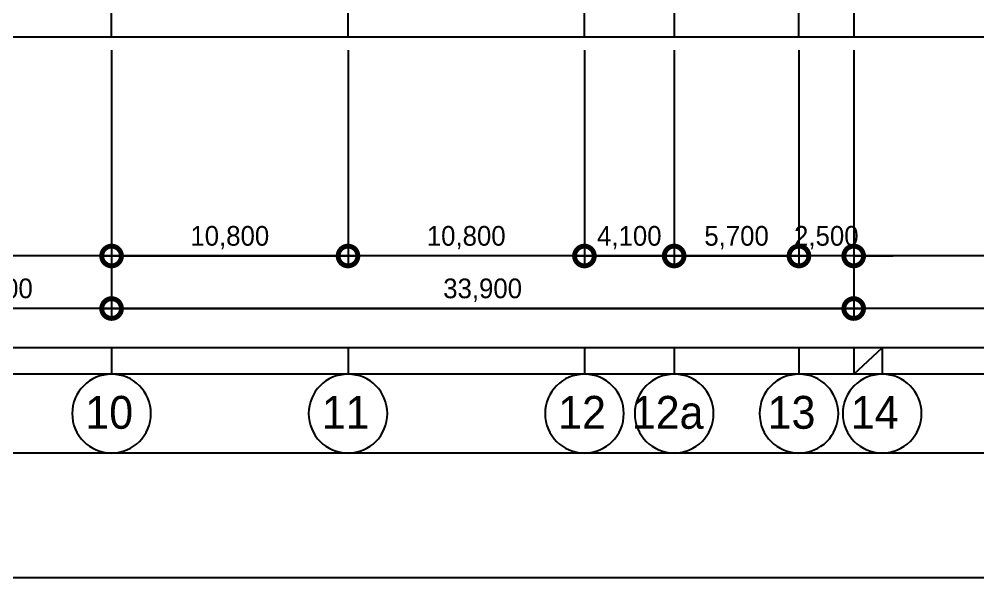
# Model space of a CAD drawing. Header units: millimetres. Extents: x -1318 to 252300, y 0 to 178200.
# Drawn here: x 141333 to 185125, y 0 to 25517 of the extents above; entities that cross this region are included whole.
import ezdxf

# ---------------------------------------------------------------- set-up
doc = ezdxf.new("R2010")
doc.units = ezdxf.units.MM
doc.header["$LTSCALE"] = 300
doc.header["$PDSIZE"] = -1
for name, color, linetype in [('A-CEN_axis', 12, 'Continuous'), ('A-DIM', 7, 'Continuous'), ('A-SYM-BUB', 3, 'Continuous')]:
    doc.layers.add(name, color=color, linetype=linetype)
doc.layers.add('NOPLOT', color=191, linetype='Continuous', plot=False)
doc.layers.add('기둥부호', color=171, linetype='Continuous', plot=False)
doc.styles.add('Gdim', font='Dotum.ttf')
doc.dimstyles.new('Gdim300', dxfattribs={"dimscale": 300, "dimtxt": 3, "dimasz": 6, "dimexe": 1.5, "dimexo": 2, "dimgap": 1, "dimtad": 1, "dimdec": 0, "dimzin": 0, "dimdsep": 46, "dimlunit": 6, "dimtxsty": 'Gdim', "dimblk": 'DOTSMALL', "dimblk1": 'DOTSMALL', "dimblk2": 'DOTSMALL', "dimcen": 1.5, "dimdle": 1.5, "dimclrd": 1, "dimclre": 1, "dimclrt": 256, "dimazin": 0, "dimtfac": 1, "dimtdec": 0, "dimtix": 1, "dimtmove": 2, "dimatfit": 3, "dimldrblk": 'DOTSMALL', "dimfxl": 0, "dimtolj": 1, "dimtzin": 0, "dimlwd": -1, "dimlwe": -1, "dimarcsym": 0})

# ---------------------------------------------------------------- blocks, each defined once
blk = doc.blocks.new('A$Cd589e0f6')
at = {"layer": 'NOPLOT'}
for points in [[(9900, -5700), (218700, -5700), (218700, -172500), (9900, -172500)], [(13500, -9300), (215100, -9300), (215100, -168900), (13500, -168900)], [(14700, -10500), (213900, -10500), (213900, -167700), (14700, -167700)], [(16500, -12300), (212100, -12300), (212100, -165900), (16500, -165900)], [(18900, -14700), (209700, -14700), (209700, -163500), (18900, -163500)], [(28900, -24700), (199700, -24700), (199700, -153500), (28900, -153500)]]:
    blk.add_lwpolyline(points, close=True, dxfattribs=at)
blk = doc.blocks.new('_DotSmall')
at = {"color": 0, "linetype": 'ByBlock', "const_width": 0.5}
blk.add_lwpolyline([(-0.0625, 0, 1), (0.0625, 0, 1)], format="xyb", close=True, dxfattribs=at)
blk = doc.blocks.new('*D301')
at = {"layer": 'A-DIM', "color": 1, "transparency": 16777216}
for p, q in [((106000, -124505), (106000, -134355)), ((116800, -124505), (116800, -134355)), ((117250, -133905), (105550, -133905))]:
    blk.add_line(p, q, dxfattribs=at)
at = {"layer": 'Defpoints', "color": 0, "transparency": 16777216}
for p in [(106000, -123905), (116800, -123905), (106000, -133905)]:
    blk.add_point(p, dxfattribs=at)
at = {"layer": 'A-DIM', "color": 1, "transparency": 16777216, "xscale": 1800, "yscale": 1800, "zscale": 1800, "rotation": 180}
blk.add_blockref('_DotSmall', (106000, -133905), dxfattribs=at)
at = {"layer": 'A-DIM', "color": 1, "transparency": 16777216, "xscale": 1800, "yscale": 1800, "zscale": 1800}
blk.add_blockref('_DotSmall', (116800, -133905), dxfattribs=at)
at = {"layer": 'A-DIM', "color": 3, "transparency": 16777216, "insert": (111400, -133068), "char_height": 900, "attachment_point": 5, "style": 'Gdim'}
blk.add_mtext('\\A1;10,800', dxfattribs=at)
blk = doc.blocks.new('*D316')
at = {"layer": 'A-DIM', "color": 1, "transparency": 16777216}
for p, q in [((95200, -124505), (95200, -134355)), ((106000, -124505), (106000, -134355)), ((94750, -133905), (106450, -133905))]:
    blk.add_line(p, q, dxfattribs=at)
at = {"layer": 'Defpoints', "color": 0, "transparency": 16777216}
for p in [(95200, -123905), (106000, -123905), (106000, -133905)]:
    blk.add_point(p, dxfattribs=at)
at = {"layer": 'A-DIM', "color": 1, "transparency": 16777216, "xscale": 1800, "yscale": 1800, "zscale": 1800, "rotation": 180}
blk.add_blockref('_DotSmall', (95200, -133905), dxfattribs=at)
at = {"layer": 'A-DIM', "color": 1, "transparency": 16777216, "xscale": 1800, "yscale": 1800, "zscale": 1800}
blk.add_blockref('_DotSmall', (106000, -133905), dxfattribs=at)
at = {"layer": 'A-DIM', "color": 3, "transparency": 16777216, "insert": (100600, -133068), "char_height": 900, "attachment_point": 5, "style": 'Gdim'}
blk.add_mtext('\\A1;10,800', dxfattribs=at)
blk = doc.blocks.new('*D317')
at = {"layer": 'A-DIM', "color": 1, "transparency": 16777216}
for p, q in [((95200, -124505), (95200, -136755)), ((129100, -124505), (129100, -136755)), ((94750, -136305), (129550, -136305))]:
    blk.add_line(p, q, dxfattribs=at)
at = {"layer": 'Defpoints', "color": 0, "transparency": 16777216}
for p in [(95200, -123905), (129100, -123905), (129100, -136305)]:
    blk.add_point(p, dxfattribs=at)
at = {"layer": 'A-DIM', "color": 1, "transparency": 16777216, "xscale": 1800, "yscale": 1800, "zscale": 1800, "rotation": 180}
blk.add_blockref('_DotSmall', (95200, -136305), dxfattribs=at)
at = {"layer": 'A-DIM', "color": 1, "transparency": 16777216, "xscale": 1800, "yscale": 1800, "zscale": 1800}
blk.add_blockref('_DotSmall', (129100, -136305), dxfattribs=at)
at = {"layer": 'A-DIM', "color": 3, "transparency": 16777216, "insert": (112150, -135468), "char_height": 900, "attachment_point": 5, "style": 'Gdim'}
blk.add_mtext('\\A1;33,900', dxfattribs=at)
blk = doc.blocks.new('*D318')
at = {"layer": 'A-DIM', "color": 1, "transparency": 16777216}
for p, q in [((84400, -124505), (84400, -136755)), ((95200, -124505), (95200, -136755)), ((95650, -136305), (83950, -136305))]:
    blk.add_line(p, q, dxfattribs=at)
at = {"layer": 'Defpoints', "color": 0, "transparency": 16777216}
for p in [(84400, -123905), (95200, -123905), (84400, -136305)]:
    blk.add_point(p, dxfattribs=at)
at = {"layer": 'A-DIM', "color": 1, "transparency": 16777216, "xscale": 1800, "yscale": 1800, "zscale": 1800, "rotation": 180}
blk.add_blockref('_DotSmall', (84400, -136305), dxfattribs=at)
at = {"layer": 'A-DIM', "color": 1, "transparency": 16777216, "xscale": 1800, "yscale": 1800, "zscale": 1800}
blk.add_blockref('_DotSmall', (95200, -136305), dxfattribs=at)
at = {"layer": 'A-DIM', "color": 3, "transparency": 16777216, "insert": (89800, -135468), "char_height": 900, "attachment_point": 5, "style": 'Gdim'}
blk.add_mtext('\\A1;10,800', dxfattribs=at)
blk = doc.blocks.new('*D319')
at = {"layer": 'A-DIM', "color": 1, "transparency": 16777216}
for p, q in [((116800, -124505), (116800, -134355)), ((120900, -124505), (120900, -134355)), ((116350, -133905), (121350, -133905))]:
    blk.add_line(p, q, dxfattribs=at)
at = {"layer": 'Defpoints', "color": 0, "transparency": 16777216}
for p in [(116800, -123905), (120900, -123905), (120900, -133905)]:
    blk.add_point(p, dxfattribs=at)
at = {"layer": 'A-DIM', "color": 1, "transparency": 16777216, "xscale": 1800, "yscale": 1800, "zscale": 1800, "rotation": 180}
blk.add_blockref('_DotSmall', (116800, -133905), dxfattribs=at)
at = {"layer": 'A-DIM', "color": 1, "transparency": 16777216, "xscale": 1800, "yscale": 1800, "zscale": 1800}
blk.add_blockref('_DotSmall', (120900, -133905), dxfattribs=at)
at = {"layer": 'A-DIM', "color": 3, "transparency": 16777216, "insert": (118850, -133068), "char_height": 900, "attachment_point": 5, "style": 'Gdim'}
blk.add_mtext('\\A1;4,100', dxfattribs=at)
blk = doc.blocks.new('*D320')
at = {"layer": 'A-DIM', "color": 1, "transparency": 16777216}
for p, q in [((120900, -124505), (120900, -134355)), ((126600, -124505), (126600, -134355)), ((120450, -133905), (127050, -133905))]:
    blk.add_line(p, q, dxfattribs=at)
at = {"layer": 'Defpoints', "color": 0, "transparency": 16777216}
for p in [(120900, -123905), (126600, -123905), (126600, -133905)]:
    blk.add_point(p, dxfattribs=at)
at = {"layer": 'A-DIM', "color": 1, "transparency": 16777216, "xscale": 1800, "yscale": 1800, "zscale": 1800, "rotation": 180}
blk.add_blockref('_DotSmall', (120900, -133905), dxfattribs=at)
at = {"layer": 'A-DIM', "color": 1, "transparency": 16777216, "xscale": 1800, "yscale": 1800, "zscale": 1800}
blk.add_blockref('_DotSmall', (126600, -133905), dxfattribs=at)
at = {"layer": 'A-DIM', "color": 3, "transparency": 16777216, "insert": (123750, -133068), "char_height": 900, "attachment_point": 5, "style": 'Gdim'}
blk.add_mtext('\\A1;5,700', dxfattribs=at)
blk = doc.blocks.new('*D321')
at = {"layer": 'A-DIM', "color": 1, "transparency": 16777216}
for p, q in [((126600, -124505), (126600, -134355)), ((129100, -124505), (129100, -134355)), ((126600, -133905), (124800, -133905)), ((129100, -133905), (126600, -133905)), ((129100, -133905), (130900, -133905))]:
    blk.add_line(p, q, dxfattribs=at)
at = {"layer": 'Defpoints', "color": 0, "transparency": 16777216}
for p in [(126600, -123905), (129100, -123905), (126600, -133905)]:
    blk.add_point(p, dxfattribs=at)
at = {"layer": 'A-DIM', "color": 1, "transparency": 16777216, "xscale": 1800, "yscale": 1800, "zscale": 1800}
blk.add_blockref('_DotSmall', (126600, -133905), dxfattribs=at)
at = {"layer": 'A-DIM', "color": 1, "transparency": 16777216, "xscale": 1800, "yscale": 1800, "zscale": 1800, "rotation": 180}
blk.add_blockref('_DotSmall', (129100, -133905), dxfattribs=at)
at = {"layer": 'A-DIM', "color": 3, "transparency": 16777216, "insert": (127850, -133068), "char_height": 900, "attachment_point": 5, "style": 'Gdim'}
blk.add_mtext('\\A1;2,500', dxfattribs=at)
blk = doc.blocks.new('grid-noplot-update')
at = {"layer": 'A-CEN_axis'}
for p, q in [((95200, -123905), (95200, 4895)), ((116800, -123905), (116800, 4895)), ((126600, -123905), (126600, 4895)), ((120900, -42815.4), (120900, -123905)), ((129100, -55095.9), (129100, -123905)), ((106000, -123905), (106000, -69700))]:
    blk.add_line(p, q, dxfattribs=at)
at = {"layer": 'A-SYM-BUB', "color": 7}
blk.add_line((129100, -139305), (130400, -138105), dxfattribs=at)
at = {"layer": 'A-SYM-BUB', "color": 7, "elevation": 0}
for points in [[(95200, -138105), (95200, -139305, 1), (95200, -142905, 1), (95200, -139305, 0)], [(106000, -138105), (106000, -139305, 1), (106000, -142905, 1), (106000, -139305, 0)], [(116800, -138105), (116800, -139305, 1), (116800, -142905, 1), (116800, -139305, 0)], [(120900, -138105), (120900, -139305, 1), (120900, -142905, 1), (120900, -139305, 0)], [(126600, -138105), (126600, -139305, 1), (126600, -142905, 1), (126600, -139305, 0)], [(130400, -138105), (130400, -139305, 1), (130400, -142905, 1), (130400, -139305, 0)]]:
    blk.add_lwpolyline(points, format="xyb", dxfattribs=at)
blk.add_lwpolyline([(129100, -138105), (129100, -139305)], dxfattribs=at)
at = {"layer": 'A-SYM-BUB', "style": 'Gdim'}
for s, p in [('10', (94001.2, -141796.3)), ('11', (104801.2, -141796.3)), ('12', (115601.2, -141796.3)), ('12a', (118966.1, -141796.3)), ('13', (125171.5, -141796.3)), ('14', (128971.5, -141796.3))]:
    blk.add_text(s, height=1500, dxfattribs=at).set_placement(p)
at = {"layer": 'A-DIM'}
for base, p1, p2, picture, middle in [((84400, -136305), (95200, -123905), (84400, -123905), '*D318', (89800, -135467.7)), ((129100, -136305), (95200, -123905), (129100, -123905), '*D317', (112150, -135467.7)), ((106000, -133905), (116800, -123905), (106000, -123905), '*D301', (111400, -133067.7)), ((126600, -133905), (129100, -123905), (126600, -123905), '*D321', (127850, -133067.7))]:
    dim = blk.add_linear_dim(base=base, p1=p1, p2=p2, angle=180, dimstyle='Gdim300', override={"dimtxsty": 'Gdim', "dimclrt": 3}, dxfattribs=at)
    dim.commit()
    dim.dimension.update_dxf_attribs({"geometry": picture, "text_midpoint": middle})
for base, p1, p2, picture, middle in [((106000, -133905), (95200, -123905), (106000, -123905), '*D316', (100600, -133067.7)), ((120900, -133905), (116800, -123905), (120900, -123905), '*D319', (118850, -133067.7)), ((126600, -133905), (120900, -123905), (126600, -123905), '*D320', (123750, -133067.7))]:
    dim = blk.add_linear_dim(base=base, p1=p1, p2=p2, dimstyle='Gdim300', override={"dimtxsty": 'Gdim', "dimclrt": 3}, dxfattribs=at)
    dim.commit()
    dim.dimension.update_dxf_attribs({"geometry": picture, "text_midpoint": middle})

msp = doc.modelspace()

# ---------------------------------------------------------------- linework, layer by layer
at = {"layer": 'NOPLOT'}
msp.add_lwpolyline([(0, 178200), (252300, 178200), (252300, 0), (0, 0)], close=True, dxfattribs=at)

# ---------------------------------------------------------------- block references
at = {"layer": 'A-DIM'}
msp.add_blockref('grid-noplot-update', (50354, 148605), dxfattribs=at)
at = {"layer": '기둥부호'}
msp.add_blockref('A$Cd589e0f6', (0, 178200), dxfattribs=at)

doc.saveas('drawing.dxf')
